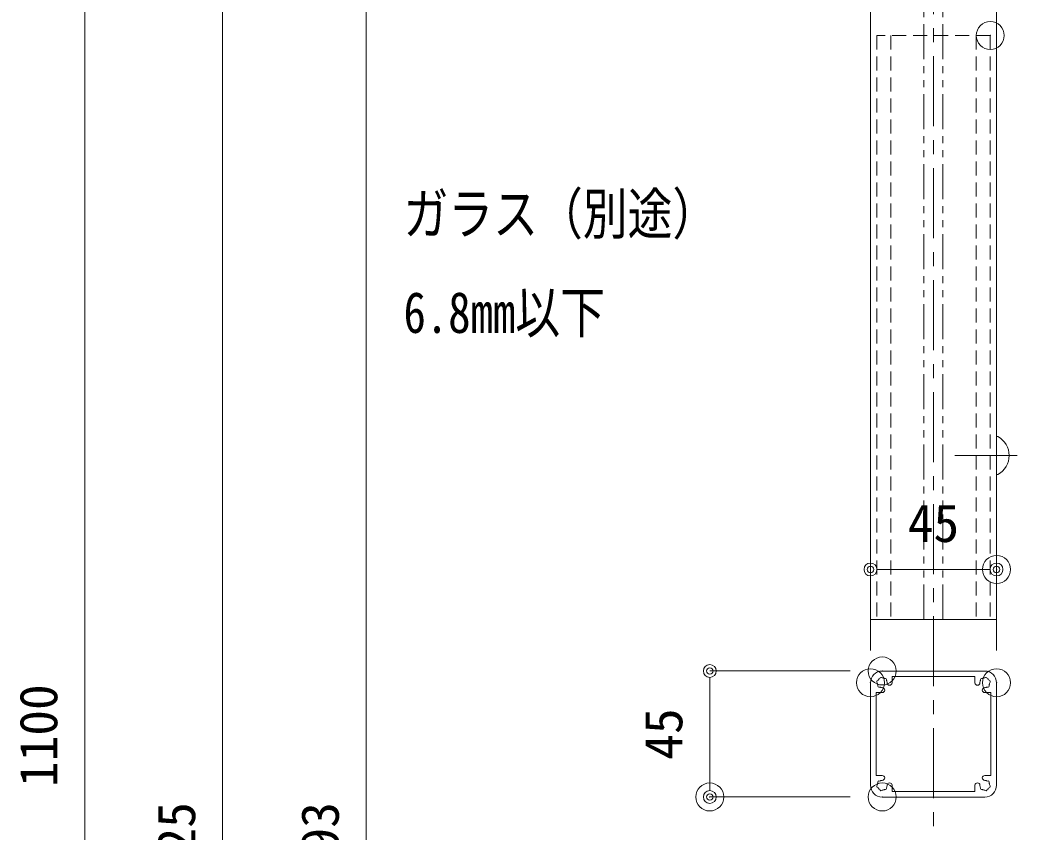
# Model space of a CAD drawing. Units: millimetres, scale not verified. Extents: x -3659 to 3659, y -1188 to 1188.
# Drawn here: x 1777.3 to 2133.2, y -167.4 to 122.7 of the extents above; entities that cross this region are included whole.
import ezdxf
from ezdxf.enums import TextEntityAlignment as Align

# ---------------------------------------------------------------- set-up
doc = ezdxf.new("R2010")
doc.units = ezdxf.units.MM
doc.header["$LTSCALE"] = 20
doc.header["$PDMODE"] = 32
doc.header["$PDSIZE"] = 10
for name, pattern in [('USER1', [2, 1.25, -0.25, 0.25, -0.25]), ('USER2', [1.25, 0.625, -0.125, 0.125, -0.125, 0.125, -0.125]), ('USER3', [0.375, 0.25, -0.125])]:
    doc.linetypes.add(name, pattern=pattern)
for name, color, linetype, lineweight in [('0-0_0', 7, 'Continuous', 18), ('0-1_DEFPOINTS', 7, 'Continuous', 18), ('0-3_アンカー', 4, 'Continuous', 18), ('0-7_2躯体線', 4, 'Continuous', 18), ('0-8_3中心線', 2, 'USER1', 18), ('0-9_41ｱﾙﾐ', 6, 'Continuous', 18), ('0-A_1手摺寸法', 7, 'Continuous', 18), ('0-B_42ｱﾙﾐ部品', 6, 'Continuous', 18), ('0-E_2a', 1, 'USER2', 18)]:
    doc.layers.add(name, color=color, linetype=linetype, lineweight=lineweight)
doc.styles.add('ＭＳ ゴシック', font='')
doc.styles.get('ＭＳ ゴシック').set_extended_font_data('MS Gothic')

# ---------------------------------------------------------------- blocks, each defined once
blk = doc.blocks.new('D90')
at = {"layer": '0-A_1手摺寸法'}
blk.add_line((3919.04, 836.45), (3919.04, -254.35), dxfattribs=at)
at = {"layer": '0-A_1手摺寸法', "style": 'ＭＳ ゴシック'}
blk.add_text('1100', height=13.49, rotation=90, dxfattribs=at).set_placement((3913.29, 272.65), align=Align.BOTTOM_LEFT)
blk = doc.blocks.new('D111')
at = {"layer": '0-1_DEFPOINTS'}
blk.add_point((4242.23, 541.05), dxfattribs=at)
blk = doc.blocks.new('HK-013')
at = {"layer": '0-B_42ｱﾙﾐ部品'}
for p, q in [((18.3, 22.5), (-18.3, 22.5)), ((-22.5, 18.3), (-22.5, -18.3)), ((-22.5, 18.3), (-22.5, 18.3)), ((14.8, 20.5), (-14.8, 20.5)), ((-14.8, 20.5), (-14.8, 18.3)), ((14.8, 20.5), (14.8, 18.3)), ((22.5, 18.3), (22.5, -18.3)), ((-20.5, 14.8), (-20.5, -14.8)), ((-18.3, 14.8), (-20.5, 14.8)), ((18.3, 14.8), (20.5, 14.8)), ((20.5, 14.8), (20.5, -14.8)), ((-18.3, -14.8), (-20.5, -14.8)), ((18.3, -14.8), (20.5, -14.8)), ((-22.5, -18.3), (-22.5, -18.3)), ((-14.8, -20.5), (-14.8, -18.3)), ((14.8, -20.5), (-14.8, -20.5)), ((14.8, -20.5), (14.8, -18.3)), ((18.3, -22.5), (-18.3, -22.5))]:
    blk.add_line(p, q, dxfattribs=at)
for centre, radius, start, end in [((-18.3, 18.3), 4.2, 90, 180), ((18.3, 18.3), 4.2, 0, 90), ((-19.75, 18.69), 0.5, 165, 232.9757), ((-19.75, 18.69), 0.5, 97.0243, 165), ((-18.3, 18.3), 1.75, 180.3589, 195), ((-18.3, 18.3), 1.75, 195, 209.6411), ((-18.3, 18.3), 1.75, 135, 149.6411), ((-18.3, 18.3), 1.75, 120.3589, 135), ((-18.69, 19.75), 0.5, 105, 172.9757), ((-18.69, 19.75), 0.5, 37.0243, 105), ((-18.3, 18.3), 1.75, 75, 89.6411), ((-18.3, 18.3), 1.75, 60.3589, 75), ((-17.24, 19.36), 0.5, 45, 112.9757), ((-17.24, 19.36), 0.5, 337.0243, 45), ((-18.3, 18.3), 1.75, 15, 29.6411), ((-18.3, 18.3), 1.75, 0.3589, 15), ((-15.67, 18.3), 0.875, 180, 0), ((15.68, 18.3), 0.875, 180, 360), ((18.3, 18.3), 1.75, 165, 179.6411), ((18.3, 18.3), 1.75, 150.3589, 165), ((17.24, 19.36), 0.5, 135, 202.9757), ((17.24, 19.36), 0.5, 67.0243, 135), ((18.3, 18.3), 1.75, 105, 119.6411), ((18.3, 18.3), 1.75, 90.3589, 105), ((18.69, 19.75), 0.5, 75, 142.9757), ((18.69, 19.75), 0.5, 7.0243, 75), ((18.3, 18.3), 1.75, 45, 59.6411), ((18.3, 18.3), 1.75, 30.3589, 45), ((19.75, 18.69), 0.5, 15, 82.9757), ((18.3, 18.3), 1.75, 330.3589, 345), ((18.3, 18.3), 1.75, 345, 359.6411), ((19.75, 18.69), 0.5, 307.0243, 15), ((-19.36, 17.24), 0.5, 157.0243, 225), ((-19.36, 17.24), 0.5, 225, 292.9757), ((-18.3, 18.3), 1.75, 240.3589, 255), ((-18.3, 18.3), 1.75, 255, 270), ((-18.3, 15.68), 0.875, 270, 90), ((18.3, 15.68), 0.875, 90, 270), ((18.3, 18.3), 1.75, 270, 285), ((18.3, 18.3), 1.75, 285, 299.6411), ((19.36, 17.24), 0.5, 247.0243, 315), ((19.36, 17.24), 0.5, 315, 22.9757), ((-18.3, -18.3), 1.75, 150.3589, 165), ((-19.36, -17.24), 0.5, 135, 202.9757), ((-19.36, -17.24), 0.5, 67.0243, 135), ((-18.3, -18.3), 1.75, 105, 119.6411), ((-18.3, -18.3), 1.75, 90, 105), ((-18.3, -15.68), 0.875, 270, 90), ((-15.68, -18.3), 0.875, 360, 180), ((15.67, -18.3), 0.875, 0, 180), ((18.3, -15.68), 0.875, 90, 270), ((18.3, -18.3), 1.75, 75, 90), ((18.3, -18.3), 1.75, 60.3589, 75), ((19.36, -17.24), 0.5, 45, 112.9757), ((19.36, -17.24), 0.5, 337.0243, 45), ((18.3, -18.3), 1.75, 15, 29.6411), ((-18.3, -18.3), 4.2, 180, 270), ((-19.75, -18.69), 0.5, 127.0243, 195), ((-19.75, -18.69), 0.5, 195, 262.9757), ((-18.3, -18.3), 1.75, 165, 179.6411), ((-18.3, -18.3), 1.75, 210.3589, 225), ((-18.3, -18.3), 1.75, 225, 239.6411), ((-18.69, -19.75), 0.5, 187.0243, 255), ((-18.69, -19.75), 0.5, 255, 322.9757), ((-18.3, -18.3), 1.75, 270.3589, 285), ((-18.3, -18.3), 1.75, 285, 299.6411), ((-17.24, -19.36), 0.5, 247.0243, 315), ((-17.24, -19.36), 0.5, 315, 22.9757), ((-18.3, -18.3), 1.75, 330.3589, 345), ((-18.3, -18.3), 1.75, 345, 359.6411), ((18.3, -18.3), 1.75, 180.3589, 195), ((18.3, -18.3), 1.75, 195, 209.6411), ((17.24, -19.36), 0.5, 157.0243, 225), ((17.24, -19.36), 0.5, 225, 292.9757), ((18.3, -18.3), 1.75, 240.3589, 255), ((18.3, -18.3), 1.75, 255, 269.6411), ((18.69, -19.75), 0.5, 217.0243, 285), ((18.3, -18.3), 4.2, 270, 360), ((18.69, -19.75), 0.5, 285, 352.9757), ((18.3, -18.3), 1.75, 300.3589, 315), ((18.3, -18.3), 1.75, 315, 329.6411), ((19.75, -18.69), 0.5, 277.0243, 345), ((18.3, -18.3), 1.75, 0.3589, 15), ((19.75, -18.69), 0.5, 345, 52.9757)]:
    blk.add_arc(centre, radius, start, end, dxfattribs=at)
blk = doc.blocks.new('_ORIGIN2')
at = {"layer": '0-0_0'}
blk.add_line((-0.5, 0), (-1, 0), dxfattribs=at)
for radius in [0.5, 0.25]:
    blk.add_circle((0, 0), radius, dxfattribs=at)
blk = doc.blocks.new('D118')
at = {"layer": '0-1_DEFPOINTS'}
for p in [(4203.68, 314.11), (4142.14, 269.11), (4203.68, 269.11)]:
    blk.add_point(p, dxfattribs=at)
at = {"layer": '0-A_1手摺寸法'}
for p, q in [((4192.18, 314.11), (4142.14, 314.11)), ((4142.14, 309.51), (4142.14, 273.71)), ((4192.18, 269.11), (4142.14, 269.11))]:
    blk.add_line(p, q, dxfattribs=at)
at = {"layer": '0-A_1手摺寸法', "xscale": 4.6, "yscale": 4.6}
for p, rotation in [((4142.14, 314.11), 90), ((4142.14, 269.11), 270)]:
    blk.add_blockref('_ORIGIN2', p, dxfattribs=dict(at, rotation=rotation))
at = {"layer": '0-A_1手摺寸法', "style": 'ＭＳ ゴシック'}
blk.add_text('45', height=13.49, rotation=90, dxfattribs=at).set_placement((4136.39, 282.41), align=Align.BOTTOM_LEFT)
blk = doc.blocks.new('D119')
at = {"layer": '0-1_DEFPOINTS'}
for p in [(4244.48, 350.36), (4199.48, 309.91), (4244.48, 309.91)]:
    blk.add_point(p, dxfattribs=at)
at = {"layer": '0-A_1手摺寸法'}
for p, q in [((4199.48, 321.41), (4199.48, 350.36)), ((4204.08, 350.36), (4239.88, 350.36)), ((4244.48, 321.41), (4244.48, 350.36))]:
    blk.add_line(p, q, dxfattribs=at)
at = {"layer": '0-A_1手摺寸法', "xscale": 4.6, "yscale": 4.6, "rotation": 180}
blk.add_blockref('_ORIGIN2', (4199.48, 350.36), dxfattribs=at)
at = {"layer": '0-A_1手摺寸法', "xscale": 4.6, "yscale": 4.6}
blk.add_blockref('_ORIGIN2', (4244.48, 350.36), dxfattribs=at)
at = {"layer": '0-A_1手摺寸法', "style": 'ＭＳ ゴシック'}
blk.add_text('45', height=13.49, dxfattribs=at).set_placement((4212.78, 356.11), align=Align.BOTTOM_LEFT)
blk = doc.blocks.new('D122')
at = {"layer": '0-A_1手摺寸法'}
blk.add_line((3968.27, 661.45), (3968.27, -154.35), dxfattribs=at)
at = {"layer": '0-A_1手摺寸法', "style": 'ＭＳ ゴシック'}
blk.add_text('825', height=13.49, rotation=90, dxfattribs=at).set_placement((3962.52, 239.75), align=Align.BOTTOM_LEFT)
blk = doc.blocks.new('D121')
at = {"layer": '0-A_1手摺寸法'}
blk.add_line((4019.54, 645.45), (4019.54, -138.35), dxfattribs=at)
at = {"layer": '0-A_1手摺寸法', "style": 'ＭＳ ゴシック'}
blk.add_text('793', height=13.49, rotation=90, dxfattribs=at).set_placement((4013.79, 239.75), align=Align.BOTTOM_LEFT)

msp = doc.modelspace()

# ---------------------------------------------------------------- linework, layer by layer
at = {"layer": '0-0_0'}
for p, q in [((2080.83, 372.11), (2080.83, -91.39)), ((2125.83, 372.11), (2125.83, -91.39))]:
    msp.add_line(p, q, dxfattribs=at)
at = {"layer": '0-1_DEFPOINTS'}
msp.add_line((2125.83, -91.39), (2080.83, -91.39), dxfattribs=at)
at = {"layer": '0-3_アンカー', "linetype": 'USER3'}
for p, q in [((2083.08, 117.11), (2083.08, -91.39)), ((2123.58, 117.11), (2083.08, 117.11)), ((2088.08, 117.11), (2088.08, -91.39)), ((2118.58, 117.11), (2118.58, -91.39)), ((2123.58, 117.11), (2123.58, -91.39))]:
    msp.add_line(p, q, dxfattribs=at)
at = {"layer": '0-7_2躯体線'}
for p, q in [((2125.83, -39.64), (2125.83, -26.14)), ((2126.33, -26.14), (2125.83, -26.14)), ((2110.89, -32.89), (2133.15, -32.89)), ((2126.33, -39.64), (2125.83, -39.64))]:
    msp.add_line(p, q, dxfattribs=at)
msp.add_arc((2122.64, -32.89), 7.7, 298.6987, 61.3013, dxfattribs=at)
at = {"layer": '0-8_3中心線'}
msp.add_line((2103.33, 469.74), (2103.33, -842.62), dxfattribs=at)
at = {"layer": '0-E_2a'}
for p, q in [((2099.83, -91.39), (2099.83, 233.67)), ((2106.63, -91.39), (2106.63, 233.67))]:
    msp.add_line(p, q, dxfattribs=at)

# ---------------------------------------------------------------- block references
at = {"layer": '0-9_41ｱﾙﾐ', "xscale": -1}
msp.add_blockref('HK-013', (2103.33, -132.34), dxfattribs=at)
at = {"layer": '0-A_1手摺寸法'}
for name in ['D90', 'D122', 'D121', 'D111', 'D119', 'D118']:
    msp.add_blockref(name, (-2118.65, -423.94), dxfattribs=at)

# ---------------------------------------------------------------- texts
at = {"layer": '0-0_0', "style": 'ＭＳ ゴシック', "width": 0.8}
for s, p in [('ガラス（別途）', (1914.17, 41.73)), ('6.8mm以下', (1914.17, 6.5))]:
    msp.add_text(s, height=14.66, dxfattribs=at).set_placement(p, align=Align.BOTTOM_LEFT)

doc.saveas('drawing.dxf')
